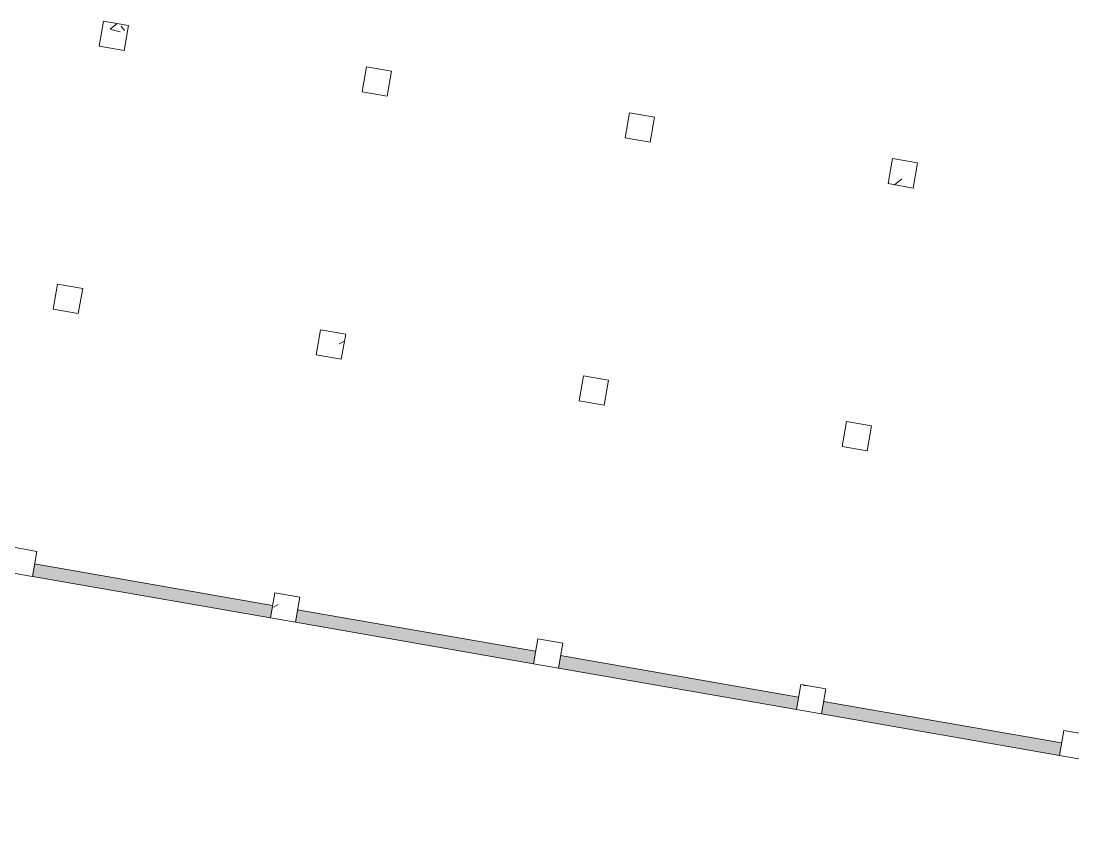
# Model space of a CAD drawing. Extents: x 274235 to 276654, y 142848 to 144425.
# Drawn here: x 276246.14 to 276279.24, y 142930.68 to 142956.29 of the extents above; entities that cross this region are included whole.
import ezdxf

# ---------------------------------------------------------------- set-up
doc = ezdxf.new("R2010")
doc.units = 0
doc.header["$LTSCALE"] = 1.5
doc.layers.get('0').update_dxf_attribs({"linetype": 'CONTINUOUS', "lineweight": 0})
for name, color, linetype, lineweight in [('_ACM-A-DETL', 7, 'CONTINUOUS', 5), ('_ACM-A-WALL-FULL', 6, 'CONTINUOUS', 13), ('_ACM-A-WALL-PATT', 8, 'CONTINUOUS', 9), ('_ACM-S-STRU-CLOS', 5, 'CONTINUOUS', 5)]:
    doc.layers.add(name, color=color, linetype=linetype, lineweight=lineweight)

# ---------------------------------------------------------------- blocks, each defined once
blk = doc.blocks.new('M_Concrete-Rectangular-Column - 800 x 800mm-V303-B1_Working')
at = {"layer": '_ACM-S-STRU-CLOS'}
h = blk.add_hatch(dxfattribs=at)
h.set_pattern_fill('FP_195', color=256, style=0, pattern_type=2)
h.set_pattern_definition([(49.99999999999999, (-1025404.123, -554004.566), (3643.681986006824, -318.7812880006761), [381, -4191]), (355, (-1025404.123, -554004.566), (-704.8562580461121, 3821.135846227694), [304.8, -3352.8]), (100.451, (-1025100.483, -554031.131), (2938.852362929117, 3502.332152374178), [323.8, -3561.801]), (46.184, (-1025404.123, -552988.566), (5421.581919880712, -840.8554984886337), [571.5, -6286.5]), (96.636, (-1024952.325, -553058.636), (4748.051319755933, 4948.551449789822), [485.7, -5342.701999999999]), (351.184, (-1025404.123, -552988.566), (4748.100788072627, 4948.506072045693), [457.2, -5029.2]), (21, (-1024896.123, -553242.566), (3032.287836333134, -2045.304476687058), [381, -4191]), (326, (-1024896.123, -553242.566), (1236.042244531653, 3683.761809559103), [304.8, -3352.8]), (71.45100000000001, (-1024643.433, -553413.0079999999), (4268.342513760047, 1638.424823382678), [323.8, -3561.801]), (37.50000000000001, (-1025404.123, -554004.566), (61.77206501183639, 1691.100777463062), [167.64, -3144.52, 167.64, -6601.46]), (37.50000000000001, (-1025404.123, -554004.566), (61.77206501183639, 1691.100777463062), [-3479.8, -3235.96, 167.64, -3197.86]), (7.499999999999999, (-1025404.123, -554004.566), (1336.393250206115, 2003.61149636239), [167.64, -1772.92, 167.64, -4351.02]), (7.499999999999999, (-1025404.123, -554004.566), (1336.393250206115, 2003.61149636239), [-2108.2, -3068.32, 167.64, -1115.06]), (327.5, (-1026536.963, -554004.566), (2711.817807077548, -114.578640950727), [167.64, -1102.36, -9220.2]), (327.5, (-1026536.963, -554004.566), (2711.817807077548, -114.578640950727), [-1270, 167.64, -3794.76, -5257.8]), (327.5, (-1026536.963, -554004.566), (2711.817807077548, -114.578640950727), [-5232.4, 167.64, -5090.16]), (317.5, (-1027044.963, -554004.566), (2962.585592803855, 508.5334453662156), [167.64, -1483.36, -6365.24]), (317.5, (-1027044.963, -554004.566), (2962.585592803855, 508.5334453662156), [-1651, 167.64, -2463.8, -3733.8]), (317.5, (-1027044.963, -554004.566), (2962.585592803855, 508.5334453662156), [-4282.44, 167.64, -3566.16])])
h.paths.add_polyline_path([(400.0000000010179, -399.9999999993547), (400.0000000010179, 400.0000000006021), (-399.9999999990081, 400.0000000005328), (-399.9999999990081, -399.9999999994239)])
at = {"layer": '_ACM-A-DETL', "color": 250}
for p, q in [((400.0000000000002, 400.0000000000002), (-399.9999999999999, 400.0000000000002)), ((-399.9999999999999, 400.0000000000002), (-399.9999999999999, -399.9999999999999)), ((400.0000000000002, -399.9999999999999), (400.0000000000002, 400.0000000000002)), ((-399.9999999999999, -399.9999999999999), (400.0000000000002, -399.9999999999999))]:
    blk.add_line(p, q, dxfattribs=at)
blk = doc.blocks.new('M_Concrete-Rectangular-Column - 800 x 800mm-V312-B1_Working')
at = {"layer": '_ACM-A-DETL', "color": 250}
for p, q in [((400.0000000000002, 400.0000000000002), (-399.9999999999999, 400.0000000000002)), ((-399.9999999999999, 400.0000000000002), (-399.9999999999999, -399.9999999999999)), ((400.0000000000002, -399.9999999999999), (400.0000000000002, 400.0000000000002)), ((-399.9999999999999, -399.9999999999999), (400.0000000000002, -399.9999999999999))]:
    blk.add_line(p, q, dxfattribs=at)
blk = doc.blocks.new('M_Concrete-Rectangular-Column - 800 x 800mm-V321-B1_Working')
at = {"layer": '_ACM-S-STRU-CLOS'}
h = blk.add_hatch(dxfattribs=at)
h.set_pattern_fill('FP_207', color=256, style=0, pattern_type=2)
h.set_pattern_definition([(49.99999999999999, (-1042204.123, -554004.566), (3643.681986006824, -318.7812880006761), [381, -4191]), (355, (-1042204.123, -554004.566), (-704.8562580461121, 3821.135846227694), [304.8, -3352.8]), (100.451, (-1041900.483, -554031.131), (2938.852362929117, 3502.332152374178), [323.8, -3561.801]), (46.184, (-1042204.123, -552988.566), (5421.581919880712, -840.8554984886337), [571.5, -6286.5]), (96.636, (-1041752.325, -553058.636), (4748.051319755933, 4948.551449789822), [485.7, -5342.701999999999]), (351.184, (-1042204.123, -552988.566), (4748.100788072627, 4948.506072045693), [457.2, -5029.2]), (21, (-1041696.123, -553242.566), (3032.287836333134, -2045.304476687058), [381, -4191]), (326, (-1041696.123, -553242.566), (1236.042244531653, 3683.761809559103), [304.8, -3352.8]), (71.45100000000001, (-1041443.433, -553413.0079999999), (4268.342513760047, 1638.424823382678), [323.8, -3561.801]), (37.50000000000001, (-1042204.123, -554004.566), (61.77206501183639, 1691.100777463062), [167.64, -3144.52, 167.64, -6601.46]), (37.50000000000001, (-1042204.123, -554004.566), (61.77206501183639, 1691.100777463062), [-3479.8, -3235.96, 167.64, -3197.86]), (7.499999999999999, (-1042204.123, -554004.566), (1336.393250206115, 2003.61149636239), [167.64, -1772.92, 167.64, -4351.02]), (7.499999999999999, (-1042204.123, -554004.566), (1336.393250206115, 2003.61149636239), [-2108.2, -3068.32, 167.64, -1115.06]), (327.5, (-1043336.963, -554004.566), (2711.817807077548, -114.578640950727), [167.64, -1102.36, -9220.2]), (327.5, (-1043336.963, -554004.566), (2711.817807077548, -114.578640950727), [-1270, 167.64, -3794.76, -5257.8]), (327.5, (-1043336.963, -554004.566), (2711.817807077548, -114.578640950727), [-5232.4, 167.64, -5090.16]), (317.5, (-1043844.963, -554004.566), (2962.585592803855, 508.5334453662156), [167.64, -1483.36, -6365.24]), (317.5, (-1043844.963, -554004.566), (2962.585592803855, 508.5334453662156), [-1651, 167.64, -2463.8, -3733.8]), (317.5, (-1043844.963, -554004.566), (2962.585592803855, 508.5334453662156), [-4282.44, 167.64, -3566.16])])
h.paths.add_polyline_path([(400.0000000009486, -399.9999999994239), (400.0000000009486, 400.0000000005328), (-399.9999999990774, 400.0000000005328), (-399.9999999990774, -399.9999999994239)])
at = {"layer": '_ACM-A-DETL', "color": 250}
for p, q in [((400.0000000000002, 400.0000000000002), (-399.9999999999999, 400.0000000000002)), ((-399.9999999999999, 400.0000000000002), (-399.9999999999999, -399.9999999999999)), ((400.0000000000002, -399.9999999999999), (400.0000000000002, 400.0000000000002)), ((-399.9999999999999, -399.9999999999999), (400.0000000000002, -399.9999999999999))]:
    blk.add_line(p, q, dxfattribs=at)
blk = doc.blocks.new('M_Concrete-Rectangular-Column - 800 x 800mm-V330-B1_Working')
at = {"layer": '_ACM-S-STRU-CLOS'}
h = blk.add_hatch(dxfattribs=at)
h.set_pattern_fill('FP_215', color=256, style=0, pattern_type=2)
h.set_pattern_definition([(49.99999999999999, (-1050604.123, -554004.566), (3643.681986006824, -318.7812880006761), [381, -4191]), (355, (-1050604.123, -554004.566), (-704.8562580461121, 3821.135846227694), [304.8, -3352.8]), (100.451, (-1050300.483, -554031.131), (2938.852362929117, 3502.332152374178), [323.8, -3561.801]), (46.184, (-1050604.123, -552988.566), (5421.581919880712, -840.8554984886337), [571.5, -6286.5]), (96.636, (-1050152.325, -553058.636), (4748.051319755933, 4948.551449789822), [485.7, -5342.701999999999]), (351.184, (-1050604.123, -552988.566), (4748.100788072627, 4948.506072045693), [457.2, -5029.2]), (21, (-1050096.123, -553242.566), (3032.287836333134, -2045.304476687058), [381, -4191]), (326, (-1050096.123, -553242.566), (1236.042244531653, 3683.761809559103), [304.8, -3352.8]), (71.45100000000001, (-1049843.433, -553413.0079999999), (4268.342513760047, 1638.424823382678), [323.8, -3561.801]), (37.50000000000001, (-1050604.123, -554004.566), (61.77206501183639, 1691.100777463062), [167.64, -3144.52, 167.64, -6601.46]), (37.50000000000001, (-1050604.123, -554004.566), (61.77206501183639, 1691.100777463062), [-3479.8, -3235.96, 167.64, -3197.86]), (7.499999999999999, (-1050604.123, -554004.566), (1336.393250206115, 2003.61149636239), [167.64, -1772.92, 167.64, -4351.02]), (7.499999999999999, (-1050604.123, -554004.566), (1336.393250206115, 2003.61149636239), [-2108.2, -3068.32, 167.64, -1115.06]), (327.5, (-1051736.963, -554004.566), (2711.817807077548, -114.578640950727), [167.64, -1102.36, -9220.2]), (327.5, (-1051736.963, -554004.566), (2711.817807077548, -114.578640950727), [-1270, 167.64, -3794.76, -5257.8]), (327.5, (-1051736.963, -554004.566), (2711.817807077548, -114.578640950727), [-5232.4, 167.64, -5090.16]), (317.5, (-1052244.963, -554004.566), (2962.585592803855, 508.5334453662156), [167.64, -1483.36, -6365.24]), (317.5, (-1052244.963, -554004.566), (2962.585592803855, 508.5334453662156), [-1651, 167.64, -2463.8, -3733.8]), (317.5, (-1052244.963, -554004.566), (2962.585592803855, 508.5334453662156), [-4282.44, 167.64, -3566.16])])
h.paths.add_polyline_path([(400.0000000009486, -399.9999999994239), (400.0000000009486, 400.0000000005328), (-399.9999999990081, 400.0000000005328), (-399.9999999990081, -399.9999999994239)])
at = {"layer": '_ACM-A-DETL', "color": 250}
for p, q in [((400.0000000000002, 400.0000000000002), (-399.9999999999999, 400.0000000000002)), ((-399.9999999999999, 400.0000000000002), (-399.9999999999999, -399.9999999999999)), ((400.0000000000002, -399.9999999999999), (400.0000000000002, 400.0000000000002)), ((-399.9999999999999, -399.9999999999999), (400.0000000000002, -399.9999999999999))]:
    blk.add_line(p, q, dxfattribs=at)
blk = doc.blocks.new('M_Concrete-Rectangular-Column - 800 x 800mm-V338-B1_Working')
at = {"layer": '_ACM-S-STRU-CLOS'}
h = blk.add_hatch(dxfattribs=at)
h.set_pattern_fill('FP_219', color=256, style=0, pattern_type=2)
h.set_pattern_definition([(49.99999999999999, (-1025404.123, -545604.566), (3643.681986006824, -318.7812880006761), [381, -4191]), (355, (-1025404.123, -545604.566), (-704.8562580461121, 3821.135846227694), [304.8, -3352.8]), (100.451, (-1025100.483, -545631.131), (2938.852362929117, 3502.332152374178), [323.8, -3561.801]), (46.184, (-1025404.123, -544588.566), (5421.581919880712, -840.8554984886337), [571.5, -6286.5]), (96.636, (-1024952.325, -544658.636), (4748.051319755933, 4948.551449789822), [485.7, -5342.701999999999]), (351.184, (-1025404.123, -544588.566), (4748.100788072627, 4948.506072045693), [457.2, -5029.2]), (21, (-1024896.123, -544842.566), (3032.287836333134, -2045.304476687058), [381, -4191]), (326, (-1024896.123, -544842.566), (1236.042244531653, 3683.761809559103), [304.8, -3352.8]), (71.45100000000001, (-1024643.433, -545013.0079999999), (4268.342513760047, 1638.424823382678), [323.8, -3561.801]), (37.50000000000001, (-1025404.123, -545604.566), (61.77206501183639, 1691.100777463062), [167.64, -3144.52, 167.64, -6601.46]), (37.50000000000001, (-1025404.123, -545604.566), (61.77206501183639, 1691.100777463062), [-3479.8, -3235.96, 167.64, -3197.86]), (7.499999999999999, (-1025404.123, -545604.566), (1336.393250206115, 2003.61149636239), [167.64, -1772.92, 167.64, -4351.02]), (7.499999999999999, (-1025404.123, -545604.566), (1336.393250206115, 2003.61149636239), [-2108.2, -3068.32, 167.64, -1115.06]), (327.5, (-1026536.963, -545604.566), (2711.817807077548, -114.578640950727), [167.64, -1102.36, -9220.2]), (327.5, (-1026536.963, -545604.566), (2711.817807077548, -114.578640950727), [-1270, 167.64, -3794.76, -5257.8]), (327.5, (-1026536.963, -545604.566), (2711.817807077548, -114.578640950727), [-5232.4, 167.64, -5090.16]), (317.5, (-1027044.963, -545604.566), (2962.585592803855, 508.5334453662156), [167.64, -1483.36, -6365.24]), (317.5, (-1027044.963, -545604.566), (2962.585592803855, 508.5334453662156), [-1651, 167.64, -2463.8, -3733.8]), (317.5, (-1027044.963, -545604.566), (2962.585592803855, 508.5334453662156), [-4282.44, 167.64, -3566.16])])
h.paths.add_polyline_path([(400.0000000010872, -399.9999999994239), (400.0000000010872, 400.0000000006021), (-399.9999999989388, 400.0000000005328), (-399.9999999989388, -399.9999999994932)])
at = {"layer": '_ACM-A-DETL', "color": 250}
for p, q in [((400.0000000000002, 400.0000000000002), (-399.9999999999999, 400.0000000000002)), ((-399.9999999999999, 400.0000000000002), (-399.9999999999999, -399.9999999999999)), ((400.0000000000002, -399.9999999999999), (400.0000000000002, 400.0000000000002)), ((-399.9999999999999, -399.9999999999999), (400.0000000000002, -399.9999999999999))]:
    blk.add_line(p, q, dxfattribs=at)
blk = doc.blocks.new('M_Concrete-Rectangular-Column - 800 x 800mm-V339-B1_Working')
at = {"layer": '_ACM-S-STRU-CLOS'}
h = blk.add_hatch(dxfattribs=at)
h.set_pattern_fill('FP_220', color=256, style=0, pattern_type=2)
h.set_pattern_definition([(49.99999999999999, (-1033804.123, -545604.566), (3643.681986006824, -318.7812880006761), [381, -4191]), (355, (-1033804.123, -545604.566), (-704.8562580461121, 3821.135846227694), [304.8, -3352.8]), (100.451, (-1033500.483, -545631.131), (2938.852362929117, 3502.332152374178), [323.8, -3561.801]), (46.184, (-1033804.123, -544588.566), (5421.581919880712, -840.8554984886337), [571.5, -6286.5]), (96.636, (-1033352.325, -544658.636), (4748.051319755933, 4948.551449789822), [485.7, -5342.701999999999]), (351.184, (-1033804.123, -544588.566), (4748.100788072627, 4948.506072045693), [457.2, -5029.2]), (21, (-1033296.123, -544842.566), (3032.287836333134, -2045.304476687058), [381, -4191]), (326, (-1033296.123, -544842.566), (1236.042244531653, 3683.761809559103), [304.8, -3352.8]), (71.45100000000001, (-1033043.433, -545013.0079999999), (4268.342513760047, 1638.424823382678), [323.8, -3561.801]), (37.50000000000001, (-1033804.123, -545604.566), (61.77206501183639, 1691.100777463062), [167.64, -3144.52, 167.64, -6601.46]), (37.50000000000001, (-1033804.123, -545604.566), (61.77206501183639, 1691.100777463062), [-3479.8, -3235.96, 167.64, -3197.86]), (7.499999999999999, (-1033804.123, -545604.566), (1336.393250206115, 2003.61149636239), [167.64, -1772.92, 167.64, -4351.02]), (7.499999999999999, (-1033804.123, -545604.566), (1336.393250206115, 2003.61149636239), [-2108.2, -3068.32, 167.64, -1115.06]), (327.5, (-1034936.963, -545604.566), (2711.817807077548, -114.578640950727), [167.64, -1102.36, -9220.2]), (327.5, (-1034936.963, -545604.566), (2711.817807077548, -114.578640950727), [-1270, 167.64, -3794.76, -5257.8]), (327.5, (-1034936.963, -545604.566), (2711.817807077548, -114.578640950727), [-5232.4, 167.64, -5090.16]), (317.5, (-1035444.963, -545604.566), (2962.585592803855, 508.5334453662156), [167.64, -1483.36, -6365.24]), (317.5, (-1035444.963, -545604.566), (2962.585592803855, 508.5334453662156), [-1651, 167.64, -2463.8, -3733.8]), (317.5, (-1035444.963, -545604.566), (2962.585592803855, 508.5334453662156), [-4282.44, 167.64, -3566.16])])
h.paths.add_polyline_path([(400.0000000009486, -399.9999999994932), (400.0000000009486, 400.0000000005328), (-399.9999999990081, 400.0000000005328), (-399.9999999990081, -399.9999999994932)])
at = {"layer": '_ACM-A-DETL', "color": 250}
for p, q in [((400.0000000000002, 400.0000000000002), (-399.9999999999999, 400.0000000000002)), ((-399.9999999999999, 400.0000000000002), (-399.9999999999999, -399.9999999999999)), ((400.0000000000002, -399.9999999999999), (400.0000000000002, 400.0000000000002)), ((-399.9999999999999, -399.9999999999999), (400.0000000000002, -399.9999999999999))]:
    blk.add_line(p, q, dxfattribs=at)
blk = doc.blocks.new('M_Concrete-Rectangular-Column - 800 x 800mm-V340-B1_Working')
at = {"layer": '_ACM-S-STRU-CLOS'}
h = blk.add_hatch(dxfattribs=at)
h.set_pattern_fill('FP_221', color=256, style=0, pattern_type=2)
h.set_pattern_definition([(49.99999999999999, (-1042204.123, -545604.566), (3643.681986006824, -318.7812880006761), [381, -4191]), (355, (-1042204.123, -545604.566), (-704.8562580461121, 3821.135846227694), [304.8, -3352.8]), (100.451, (-1041900.483, -545631.131), (2938.852362929117, 3502.332152374178), [323.8, -3561.801]), (46.184, (-1042204.123, -544588.566), (5421.581919880712, -840.8554984886337), [571.5, -6286.5]), (96.636, (-1041752.325, -544658.636), (4748.051319755933, 4948.551449789822), [485.7, -5342.701999999999]), (351.184, (-1042204.123, -544588.566), (4748.100788072627, 4948.506072045693), [457.2, -5029.2]), (21, (-1041696.123, -544842.566), (3032.287836333134, -2045.304476687058), [381, -4191]), (326, (-1041696.123, -544842.566), (1236.042244531653, 3683.761809559103), [304.8, -3352.8]), (71.45100000000001, (-1041443.433, -545013.0079999999), (4268.342513760047, 1638.424823382678), [323.8, -3561.801]), (37.50000000000001, (-1042204.123, -545604.566), (61.77206501183639, 1691.100777463062), [167.64, -3144.52, 167.64, -6601.46]), (37.50000000000001, (-1042204.123, -545604.566), (61.77206501183639, 1691.100777463062), [-3479.8, -3235.96, 167.64, -3197.86]), (7.499999999999999, (-1042204.123, -545604.566), (1336.393250206115, 2003.61149636239), [167.64, -1772.92, 167.64, -4351.02]), (7.499999999999999, (-1042204.123, -545604.566), (1336.393250206115, 2003.61149636239), [-2108.2, -3068.32, 167.64, -1115.06]), (327.5, (-1043336.963, -545604.566), (2711.817807077548, -114.578640950727), [167.64, -1102.36, -9220.2]), (327.5, (-1043336.963, -545604.566), (2711.817807077548, -114.578640950727), [-1270, 167.64, -3794.76, -5257.8]), (327.5, (-1043336.963, -545604.566), (2711.817807077548, -114.578640950727), [-5232.4, 167.64, -5090.16]), (317.5, (-1043844.963, -545604.566), (2962.585592803855, 508.5334453662156), [167.64, -1483.36, -6365.24]), (317.5, (-1043844.963, -545604.566), (2962.585592803855, 508.5334453662156), [-1651, 167.64, -2463.8, -3733.8]), (317.5, (-1043844.963, -545604.566), (2962.585592803855, 508.5334453662156), [-4282.44, 167.64, -3566.16])])
h.paths.add_polyline_path([(400.0000000010179, -399.9999999994932), (400.0000000010179, 400.0000000005328), (-399.9999999990081, 400.0000000005328), (-399.9999999990081, -399.9999999994932)])
at = {"layer": '_ACM-A-DETL', "color": 250}
for p, q in [((400.0000000000002, 400.0000000000002), (-399.9999999999999, 400.0000000000002)), ((-399.9999999999999, 400.0000000000002), (-399.9999999999999, -399.9999999999999)), ((400.0000000000002, -399.9999999999999), (400.0000000000002, 400.0000000000002)), ((-399.9999999999999, -399.9999999999999), (400.0000000000002, -399.9999999999999))]:
    blk.add_line(p, q, dxfattribs=at)
blk = doc.blocks.new('M_Concrete-Rectangular-Column - 800 x 800mm-V341-B1_Working')
at = {"layer": '_ACM-A-DETL', "color": 250}
for p, q in [((400.0000000000002, 400.0000000000002), (-399.9999999999999, 400.0000000000002)), ((-399.9999999999999, 400.0000000000002), (-399.9999999999999, -399.9999999999999)), ((400.0000000000002, -399.9999999999999), (400.0000000000002, 400.0000000000002)), ((-399.9999999999999, -399.9999999999999), (400.0000000000002, -399.9999999999999))]:
    blk.add_line(p, q, dxfattribs=at)
blk = doc.blocks.new('M_Concrete-Rectangular-Column - 800 x 800mm-V349-B1_Working')
at = {"layer": '_ACM-A-DETL', "color": 250}
for p, q in [((400.0000000000002, 400.0000000000002), (-399.9999999999999, 400.0000000000002)), ((-399.9999999999999, 400.0000000000002), (-399.9999999999999, -399.9999999999999)), ((400.0000000000002, -399.9999999999999), (400.0000000000002, 400.0000000000002)), ((-399.9999999999999, -399.9999999999999), (400.0000000000002, -399.9999999999999))]:
    blk.add_line(p, q, dxfattribs=at)
blk = doc.blocks.new('M_Concrete-Rectangular-Column - 800 x 800mm-V350-B1_Working')
at = {"layer": '_ACM-S-STRU-CLOS'}
h = blk.add_hatch(dxfattribs=at)
h.set_pattern_fill('FP_226', color=256, style=0, pattern_type=2)
h.set_pattern_definition([(49.99999999999999, (-1033804.123, -537204.566), (3643.681986006824, -318.7812880006761), [381, -4191]), (355, (-1033804.123, -537204.566), (-704.8562580461121, 3821.135846227694), [304.8, -3352.8]), (100.451, (-1033500.483, -537231.131), (2938.852362929117, 3502.332152374178), [323.8, -3561.801]), (46.184, (-1033804.123, -536188.566), (5421.581919880712, -840.8554984886337), [571.5, -6286.5]), (96.636, (-1033352.325, -536258.636), (4748.051319755933, 4948.551449789822), [485.7, -5342.701999999999]), (351.184, (-1033804.123, -536188.566), (4748.100788072627, 4948.506072045693), [457.2, -5029.2]), (21, (-1033296.123, -536442.566), (3032.287836333134, -2045.304476687058), [381, -4191]), (326, (-1033296.123, -536442.566), (1236.042244531653, 3683.761809559103), [304.8, -3352.8]), (71.45100000000001, (-1033043.433, -536613.0079999999), (4268.342513760047, 1638.424823382678), [323.8, -3561.801]), (37.50000000000001, (-1033804.123, -537204.566), (61.77206501183639, 1691.100777463062), [167.64, -3144.52, 167.64, -6601.46]), (37.50000000000001, (-1033804.123, -537204.566), (61.77206501183639, 1691.100777463062), [-3479.8, -3235.96, 167.64, -3197.86]), (7.499999999999999, (-1033804.123, -537204.566), (1336.393250206115, 2003.61149636239), [167.64, -1772.92, 167.64, -4351.02]), (7.499999999999999, (-1033804.123, -537204.566), (1336.393250206115, 2003.61149636239), [-2108.2, -3068.32, 167.64, -1115.06]), (327.5, (-1034936.963, -537204.566), (2711.817807077548, -114.578640950727), [167.64, -1102.36, -9220.2]), (327.5, (-1034936.963, -537204.566), (2711.817807077548, -114.578640950727), [-1270, 167.64, -3794.76, -5257.8]), (327.5, (-1034936.963, -537204.566), (2711.817807077548, -114.578640950727), [-5232.4, 167.64, -5090.16]), (317.5, (-1035444.963, -537204.566), (2962.585592803855, 508.5334453662156), [167.64, -1483.36, -6365.24]), (317.5, (-1035444.963, -537204.566), (2962.585592803855, 508.5334453662156), [-1651, 167.64, -2463.8, -3733.8]), (317.5, (-1035444.963, -537204.566), (2962.585592803855, 508.5334453662156), [-4282.44, 167.64, -3566.16])])
h.paths.add_polyline_path([(400.0000000009486, -399.9999999994239), (400.0000000009486, 400.0000000005328), (-399.9999999990081, 400.0000000005328), (-399.9999999990081, -399.9999999994239)])
at = {"layer": '_ACM-A-DETL', "color": 250}
for p, q in [((400.0000000000002, 400.0000000000002), (-399.9999999999999, 400.0000000000002)), ((-399.9999999999999, 400.0000000000002), (-399.9999999999999, -399.9999999999999)), ((400.0000000000002, -399.9999999999999), (400.0000000000002, 400.0000000000002)), ((-399.9999999999999, -399.9999999999999), (400.0000000000002, -399.9999999999999))]:
    blk.add_line(p, q, dxfattribs=at)
blk = doc.blocks.new('M_Concrete-Rectangular-Column - 800 x 800mm-V351-B1_Working')
at = {"layer": '_ACM-S-STRU-CLOS'}
h = blk.add_hatch(dxfattribs=at)
h.set_pattern_fill('FP_227', color=256, style=0, pattern_type=2)
h.set_pattern_definition([(49.99999999999999, (-1042204.123, -537204.566), (3643.681986006824, -318.7812880006761), [381, -4191]), (355, (-1042204.123, -537204.566), (-704.8562580461121, 3821.135846227694), [304.8, -3352.8]), (100.451, (-1041900.483, -537231.131), (2938.852362929117, 3502.332152374178), [323.8, -3561.801]), (46.184, (-1042204.123, -536188.566), (5421.581919880712, -840.8554984886337), [571.5, -6286.5]), (96.636, (-1041752.325, -536258.636), (4748.051319755933, 4948.551449789822), [485.7, -5342.701999999999]), (351.184, (-1042204.123, -536188.566), (4748.100788072627, 4948.506072045693), [457.2, -5029.2]), (21, (-1041696.123, -536442.566), (3032.287836333134, -2045.304476687058), [381, -4191]), (326, (-1041696.123, -536442.566), (1236.042244531653, 3683.761809559103), [304.8, -3352.8]), (71.45100000000001, (-1041443.433, -536613.0079999999), (4268.342513760047, 1638.424823382678), [323.8, -3561.801]), (37.50000000000001, (-1042204.123, -537204.566), (61.77206501183639, 1691.100777463062), [167.64, -3144.52, 167.64, -6601.46]), (37.50000000000001, (-1042204.123, -537204.566), (61.77206501183639, 1691.100777463062), [-3479.8, -3235.96, 167.64, -3197.86]), (7.499999999999999, (-1042204.123, -537204.566), (1336.393250206115, 2003.61149636239), [167.64, -1772.92, 167.64, -4351.02]), (7.499999999999999, (-1042204.123, -537204.566), (1336.393250206115, 2003.61149636239), [-2108.2, -3068.32, 167.64, -1115.06]), (327.5, (-1043336.963, -537204.566), (2711.817807077548, -114.578640950727), [167.64, -1102.36, -9220.2]), (327.5, (-1043336.963, -537204.566), (2711.817807077548, -114.578640950727), [-1270, 167.64, -3794.76, -5257.8]), (327.5, (-1043336.963, -537204.566), (2711.817807077548, -114.578640950727), [-5232.4, 167.64, -5090.16]), (317.5, (-1043844.963, -537204.566), (2962.585592803855, 508.5334453662156), [167.64, -1483.36, -6365.24]), (317.5, (-1043844.963, -537204.566), (2962.585592803855, 508.5334453662156), [-1651, 167.64, -2463.8, -3733.8]), (317.5, (-1043844.963, -537204.566), (2962.585592803855, 508.5334453662156), [-4282.44, 167.64, -3566.16])])
h.paths.add_polyline_path([(400.0000000010179, -399.9999999994932), (400.0000000010179, 400.0000000005328), (-399.9999999990081, 400.0000000005328), (-399.9999999990081, -399.9999999994932)])
at = {"layer": '_ACM-A-DETL', "color": 250}
for p, q in [((400.0000000000002, 400.0000000000002), (-399.9999999999999, 400.0000000000002)), ((-399.9999999999999, 400.0000000000002), (-399.9999999999999, -399.9999999999999)), ((400.0000000000002, -399.9999999999999), (400.0000000000002, 400.0000000000002)), ((-399.9999999999999, -399.9999999999999), (400.0000000000002, -399.9999999999999))]:
    blk.add_line(p, q, dxfattribs=at)
blk = doc.blocks.new('M_Concrete-Rectangular-Column - 800 x 800mm-V352-B1_Working')
at = {"layer": '_ACM-S-STRU-CLOS'}
h = blk.add_hatch(dxfattribs=at)
h.set_pattern_fill('FP_228', color=256, style=0, pattern_type=2)
h.set_pattern_definition([(49.99999999999999, (-1050604.123, -537204.566), (3643.681986006824, -318.7812880006761), [381, -4191]), (355, (-1050604.123, -537204.566), (-704.8562580461121, 3821.135846227694), [304.8, -3352.8]), (100.451, (-1050300.483, -537231.131), (2938.852362929117, 3502.332152374178), [323.8, -3561.801]), (46.184, (-1050604.123, -536188.566), (5421.581919880712, -840.8554984886337), [571.5, -6286.5]), (96.636, (-1050152.325, -536258.636), (4748.051319755933, 4948.551449789822), [485.7, -5342.701999999999]), (351.184, (-1050604.123, -536188.566), (4748.100788072627, 4948.506072045693), [457.2, -5029.2]), (21, (-1050096.123, -536442.566), (3032.287836333134, -2045.304476687058), [381, -4191]), (326, (-1050096.123, -536442.566), (1236.042244531653, 3683.761809559103), [304.8, -3352.8]), (71.45100000000001, (-1049843.433, -536613.0079999999), (4268.342513760047, 1638.424823382678), [323.8, -3561.801]), (37.50000000000001, (-1050604.123, -537204.566), (61.77206501183639, 1691.100777463062), [167.64, -3144.52, 167.64, -6601.46]), (37.50000000000001, (-1050604.123, -537204.566), (61.77206501183639, 1691.100777463062), [-3479.8, -3235.96, 167.64, -3197.86]), (7.499999999999999, (-1050604.123, -537204.566), (1336.393250206115, 2003.61149636239), [167.64, -1772.92, 167.64, -4351.02]), (7.499999999999999, (-1050604.123, -537204.566), (1336.393250206115, 2003.61149636239), [-2108.2, -3068.32, 167.64, -1115.06]), (327.5, (-1051736.963, -537204.566), (2711.817807077548, -114.578640950727), [167.64, -1102.36, -9220.2]), (327.5, (-1051736.963, -537204.566), (2711.817807077548, -114.578640950727), [-1270, 167.64, -3794.76, -5257.8]), (327.5, (-1051736.963, -537204.566), (2711.817807077548, -114.578640950727), [-5232.4, 167.64, -5090.16]), (317.5, (-1052244.963, -537204.566), (2962.585592803855, 508.5334453662156), [167.64, -1483.36, -6365.24]), (317.5, (-1052244.963, -537204.566), (2962.585592803855, 508.5334453662156), [-1651, 167.64, -2463.8, -3733.8]), (317.5, (-1052244.963, -537204.566), (2962.585592803855, 508.5334453662156), [-4282.44, 167.64, -3566.16])])
h.paths.add_polyline_path([(400.0000000010179, -399.9999999994932), (400.0000000010179, 400.0000000005328), (-399.9999999989388, 400.0000000005328), (-399.9999999989388, -399.9999999994932)])
at = {"layer": '_ACM-A-DETL', "color": 250}
for p, q in [((400.0000000000002, 400.0000000000002), (-399.9999999999999, 400.0000000000002)), ((-399.9999999999999, 400.0000000000002), (-399.9999999999999, -399.9999999999999)), ((400.0000000000002, -399.9999999999999), (400.0000000000002, 400.0000000000002)), ((-399.9999999999999, -399.9999999999999), (400.0000000000002, -399.9999999999999))]:
    blk.add_line(p, q, dxfattribs=at)
blk = doc.blocks.new('M_Concrete-Rectangular-Column - 800 x 800mm-V964-B1_Working')
at = {"layer": '_ACM-A-DETL', "color": 250}
for p, q in [((400.0000000000002, 400.0000000000002), (-399.9999999999999, 400.0000000000002)), ((-399.9999999999999, 400.0000000000002), (-399.9999999999999, -399.9999999999999)), ((400.0000000000002, -399.9999999999999), (400.0000000000002, 400.0000000000002)), ((-399.9999999999999, -399.9999999999999), (400.0000000000002, -399.9999999999999))]:
    blk.add_line(p, q, dxfattribs=at)
blk = doc.blocks.new('BASEMENT20250512')
at = {"layer": '_ACM-A-WALL-PATT', "lineweight": 5}
h = blk.add_hatch(color=256, dxfattribs=at)
h.paths.add_polyline_path([(1073167.133060488, 536804.5660249258), (1073547.127271244, 537204.5660249258), (1067804.123213025, 537204.5660249258), (1067804.123213025, 536804.5660249259)])
h.paths.add_polyline_path([(1058604.123242803, 536804.5660249259), (1058604.123242803, 537204.5660249258), (1051004.123272581, 537204.5660249259), (1051004.123272581, 536804.5660249259)])
h.paths.add_polyline_path([(1062427.686425312, 536804.5660249259), (1067004.123213025, 536804.5660249259), (1067004.123213025, 537204.5660249258), (1059404.123242803, 537204.5660249258), (1059404.123242803, 536804.5660249259)])
h.paths.add_polyline_path([(1041804.123302358, 536804.5660249259), (1041804.123302358, 537204.5660249259), (1034204.123332136, 537204.566024926), (1034204.123332136, 536804.5660249259)])
h.paths.add_polyline_path([(1050204.123272581, 536804.5660249259), (1050204.123272581, 537204.5660249259), (1042604.123302358, 537204.5660249259), (1042604.123302358, 536804.5660249259)])
h.paths.add_polyline_path([(1033404.123332136, 536804.5660249259), (1033404.123332136, 537204.566024926), (1025804.123361914, 537204.566024926), (1025804.123361914, 536804.566024926), (1026555.264880568, 536804.566024926)])
h.paths.add_polyline_path([(1025004.123361914, 536804.566024926), (1025004.123361914, 537204.566024926), (1017404.123391692, 537204.566024926), (1017404.123391692, 536804.566024926)])
h.paths.add_polyline_path([(1008204.12342147, 536804.566024926), (1008204.12342147, 537204.566024926), (1000604.123451248, 537204.566024926), (1000604.123451248, 536804.566024926)])
h.paths.add_polyline_path([(1016604.123391692, 536804.566024926), (1016604.123391692, 537204.566024926), (1009004.12342147, 537204.566024926), (1009004.12342147, 536804.566024926)])
h.paths.add_polyline_path([(999804.1234512477, 536804.566024926), (999804.1234512477, 537204.566024926), (992204.1234810258, 537204.566024926), (992204.1234810258, 536804.5660249261)])
h.paths.add_polyline_path([(991404.1234810257, 536804.5660249261), (991404.1234810257, 537204.566024926), (983804.1235108033, 537204.5660249261), (983804.1235108033, 536804.5660249261), (990682.8433358246, 536804.5660249261)])
h.paths.add_polyline_path([(983004.1235108034, 536804.5660249261), (983004.1235108034, 537204.5660249261), (975404.1235405814, 537204.5660249261), (975404.1235405814, 536804.5660249261)])
h.paths.add_polyline_path([(974604.1235405814, 536804.5660249261), (974604.1235405814, 537204.5660249261), (967004.123570359, 537204.5660249261), (967004.123570359, 536804.5660249263)])
h.paths.add_polyline_path([(966204.1235703591, 536804.5660249263), (966204.1235703591, 537204.5660249261), (958604.123600137, 537204.5660249261), (958604.123600137, 536804.5660249263)])
h.paths.add_polyline_path([(957804.1236001371, 536804.5660249263), (957804.1236001371, 537204.5660249261), (950204.1236299151, 537204.5660249261), (950204.1236299151, 536804.5660249263), (954810.4217910806, 536804.5660249263)])
h.paths.add_polyline_path([(949404.1236299151, 536804.5660249263), (949404.1236299151, 537204.5660249261), (941804.1236596927, 537204.5660249261), (941804.1236596927, 536804.5660249263)])
h.paths.add_polyline_path([(941004.1236596927, 536804.5660249263), (941004.1236596927, 537204.5660249261), (933404.1236894705, 537204.5660249263), (933404.1236894705, 536804.5660249264)])
h.paths.add_polyline_path([(926499.8237671186, 536804.5660249264), (932604.1236894707, 536804.5660249264), (932604.1236894707, 537204.5660249263), (926566.5689921188, 537204.5660249263)])
at = {"layer": '_ACM-A-WALL-FULL', "lineweight": 9}
for p, q in [((1033404.123332135, 537204.5660249253), (1025804.123361913, 537204.5660249253)), ((1041804.123302357, 537204.5660249252), (1034204.123332135, 537204.5660249253)), ((1050204.123272579, 537204.5660249252), (1042604.123302357, 537204.5660249252)), ((1058604.123242802, 537204.5660249252), (1051004.123272579, 537204.5660249252)), ((1025804.123361913, 536804.5660249253), (1033404.123332135, 536804.5660249253)), ((1034204.123332135, 536804.5660249253), (1041804.123302357, 536804.5660249252)), ((1042604.123302357, 536804.5660249252), (1050204.12327258, 536804.5660249252)), ((1051004.123272579, 536804.5660249252), (1058604.123242802, 536804.5660249252))]:
    blk.add_line(p, q, dxfattribs=at)
at = {"layer": '_ACM-S-STRU-CLOS'}
for name, p in [('M_Concrete-Rectangular-Column - 800 x 800mm-V303-B1_Working', (1025404.123361913, 554004.5659653696)), ('M_Concrete-Rectangular-Column - 800 x 800mm-V312-B1_Working', (1033804.123332135, 554004.5659653696)), ('M_Concrete-Rectangular-Column - 800 x 800mm-V321-B1_Working', (1042204.123302358, 554004.5659653696)), ('M_Concrete-Rectangular-Column - 800 x 800mm-V330-B1_Working', (1050604.12327258, 554004.5659653696)), ('M_Concrete-Rectangular-Column - 800 x 800mm-V338-B1_Working', (1025404.123361913, 545604.5659951475)), ('M_Concrete-Rectangular-Column - 800 x 800mm-V339-B1_Working', (1033804.123332135, 545604.5659951475)), ('M_Concrete-Rectangular-Column - 800 x 800mm-V340-B1_Working', (1042204.123302358, 545604.5659951475)), ('M_Concrete-Rectangular-Column - 800 x 800mm-V341-B1_Working', (1050604.12327258, 545604.5659951472)), ('M_Concrete-Rectangular-Column - 800 x 800mm-V349-B1_Working', (1025404.123361913, 537204.5660249253)), ('M_Concrete-Rectangular-Column - 800 x 800mm-V350-B1_Working', (1033804.123332135, 537204.5660249253)), ('M_Concrete-Rectangular-Column - 800 x 800mm-V351-B1_Working', (1042204.123302358, 537204.5660249252)), ('M_Concrete-Rectangular-Column - 800 x 800mm-V352-B1_Working', (1050604.12327258, 537204.5660249252)), ('M_Concrete-Rectangular-Column - 800 x 800mm-V964-B1_Working', (1059004.123242802, 537204.5660249252))]:
    blk.add_blockref(name, p, dxfattribs=at)

msp = doc.modelspace()

# ---------------------------------------------------------------- block references
at = {"xscale": 0.0009999999999999994, "yscale": 0.001, "zscale": 0.001, "rotation": 350.1075696352769}
msp.add_blockref('BASEMENT20250512', (275143.7222229671, 142586.2208173259), dxfattribs=at)

doc.saveas('drawing.dxf')
